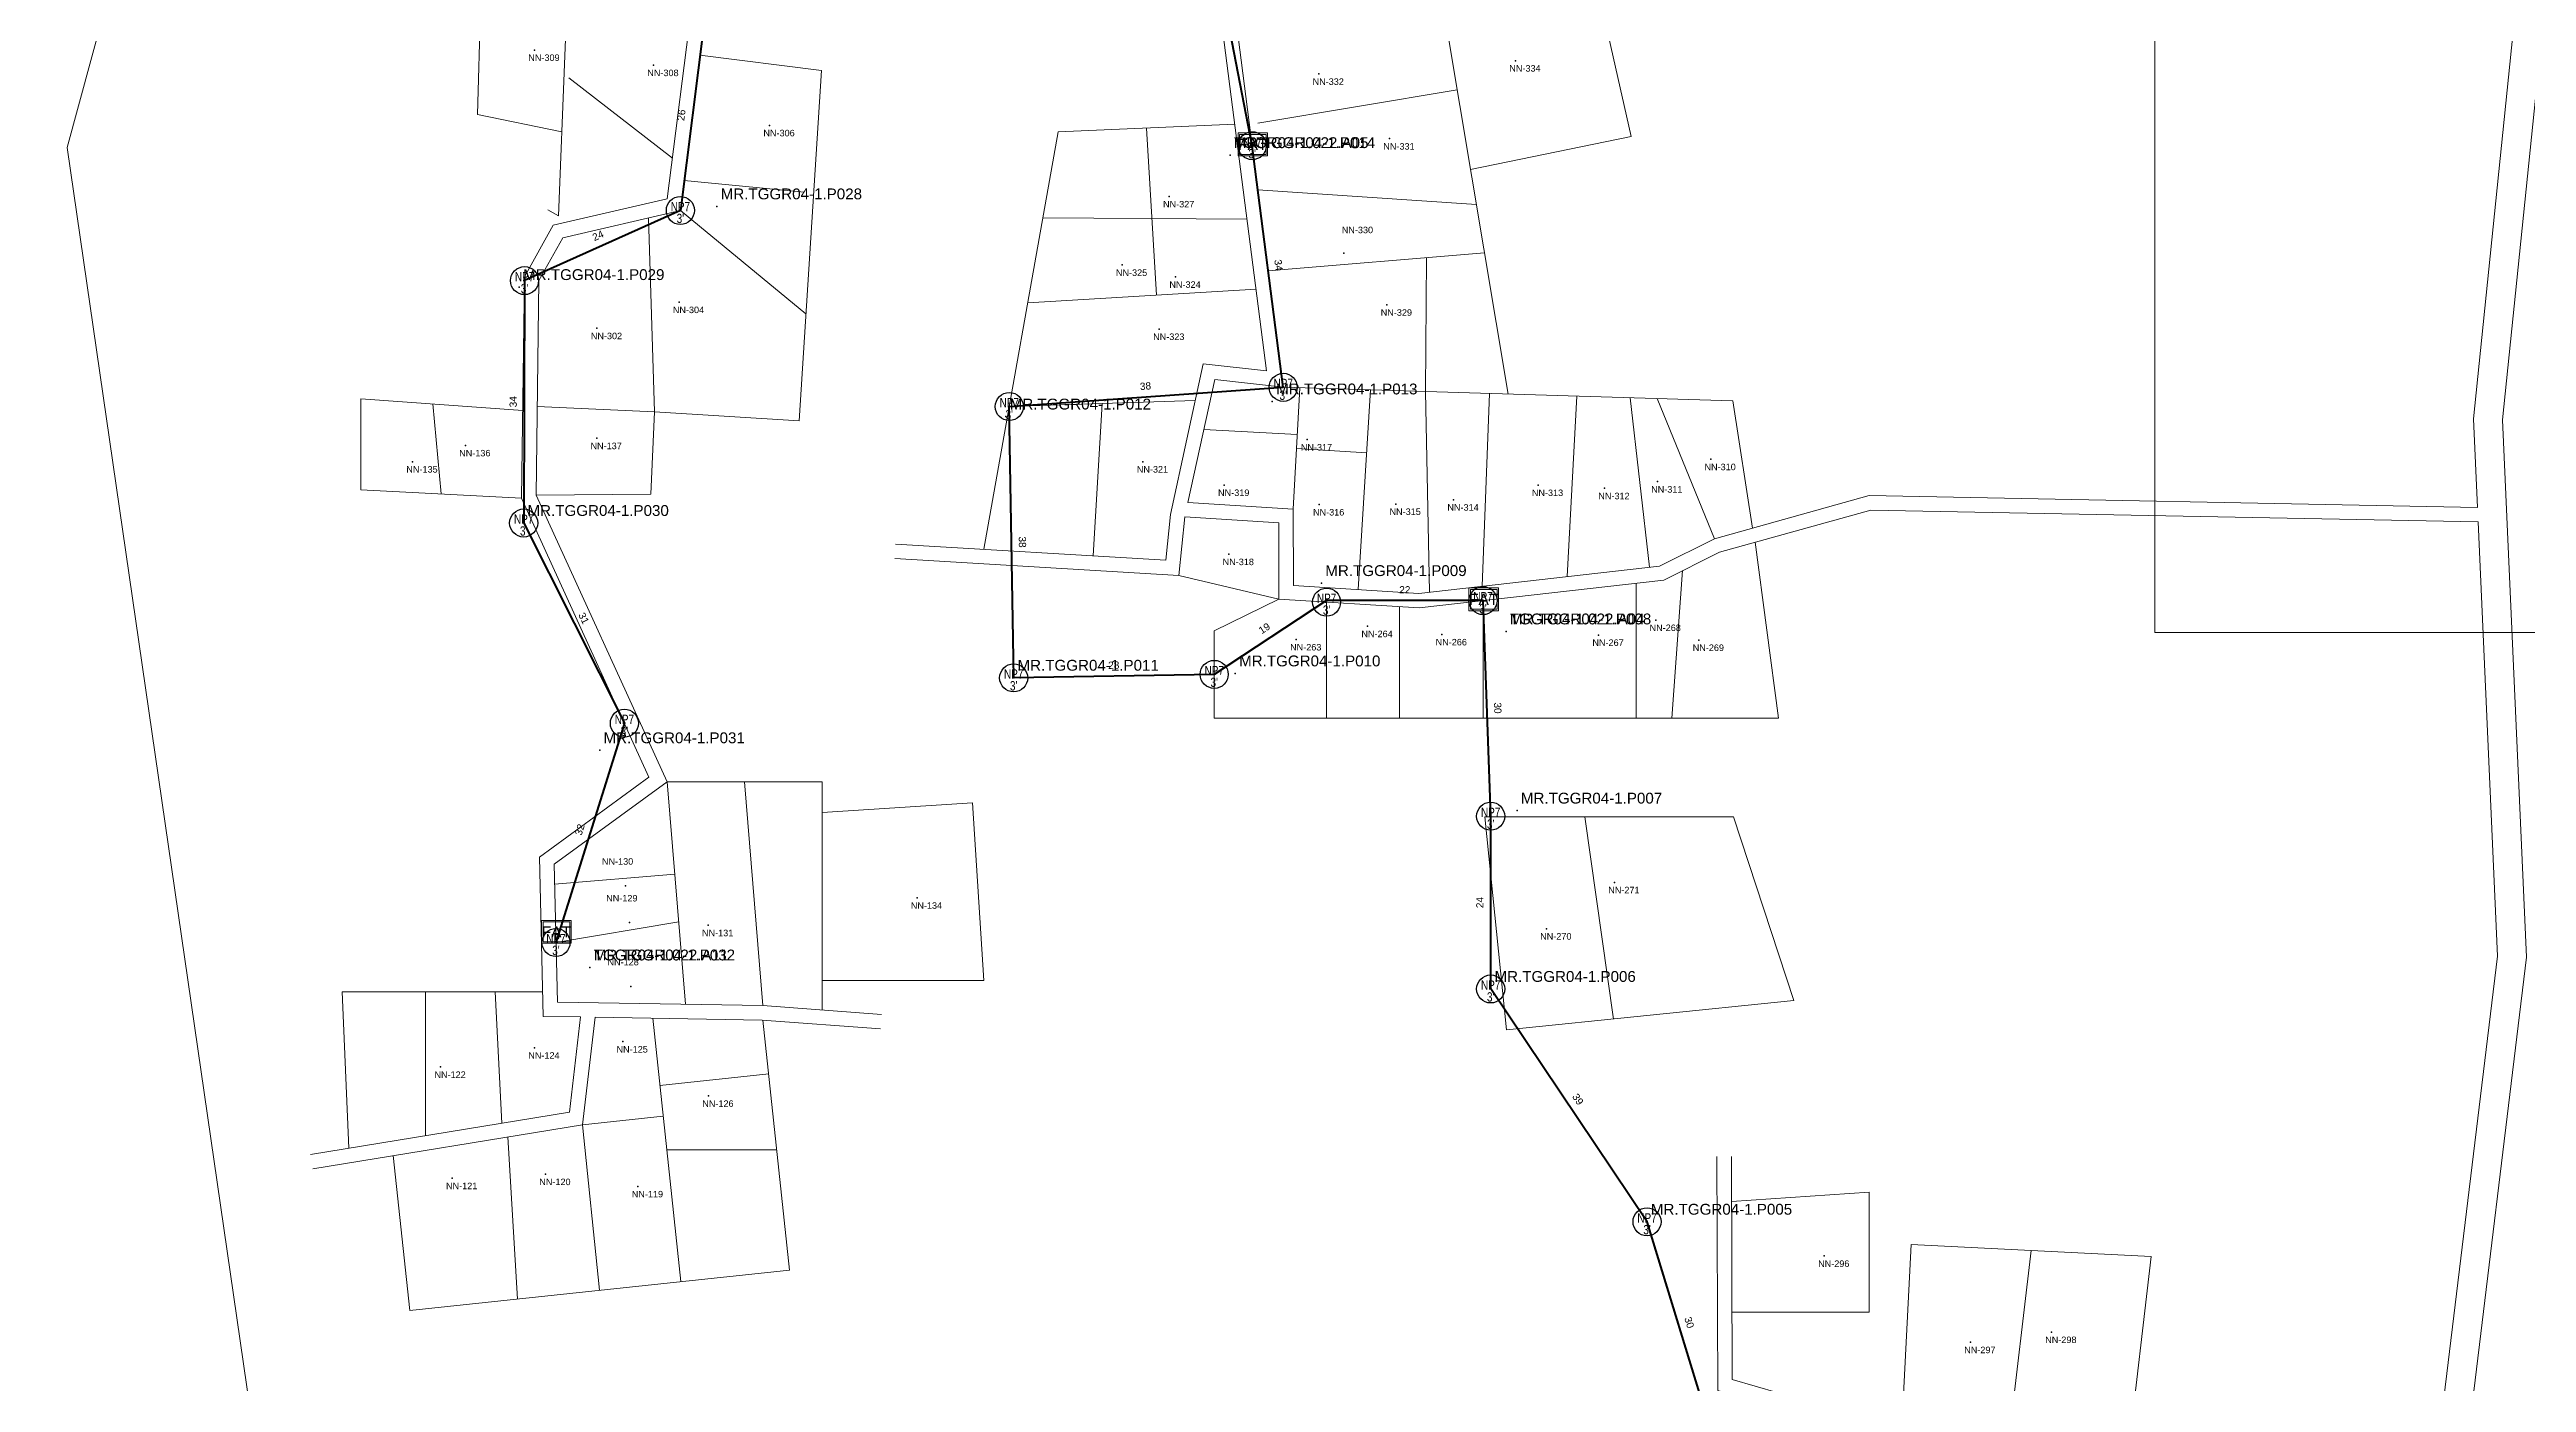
# Model space of a CAD drawing. Header units: metres. Extents: x -2567 to -1147, y 1126 to 2045.
# Drawn here: x -1666.9 to -1324.1, y 1664.7 to 1849.2 of the extents above; entities that cross this region are included whole.
import ezdxf
from ezdxf.enums import TextEntityAlignment as Align

# ---------------------------------------------------------------- set-up
doc = ezdxf.new("R2010")
doc.units = ezdxf.units.M
for name, color, linetype, lineweight in [('BASIC MAP', 7, 'Continuous', 9), ('BOUNDARY FDT 1', 1, 'Continuous', 18), ('FAT', 40, 'Continuous', 9), ('FO 36 CORE', 6, 'Continuous', 50), ('HOME', 7, 'Continuous', 9)]:
    doc.layers.add(name, color=color, linetype=linetype, lineweight=lineweight)
for name, color, linetype in [('BASIC MAP_PT', 7, 'Continuous'), ('FAT CODE', 7, 'Continuous'), ('Home Number RW 01 FDT 1', 6, 'Continuous'), ('Label', 130, 'Continuous'), ('NEW POLE 7m (3 inches) FDT 1', 4, 'Continuous')]:
    doc.layers.add(name, color=color, linetype=linetype)
doc.styles.get("Standard").update_dxf_attribs({"font": 'arial.ttf'})
doc.styles.add('Title Block 3', font='dgn003.shx')

# ---------------------------------------------------------------- blocks, each defined once
blk = doc.blocks.new('*U68')
at = {"color": 0, "linetype": 'ByBlock', "lineweight": -2}
blk.add_circle((0, 0), 2.24, dxfattribs=at)
at = {"color": 0, "linetype": 'ByBlock', "lineweight": -2, "style": 'Title Block 3', "width": 0.799091}
for s, p in [('NP7', (0, 0.62)), ("3'", (0, -1.27))]:
    blk.add_text(s, height=1.488, dxfattribs=at).set_placement(p, align=Align.MIDDLE_CENTER)

msp = doc.modelspace()

# ---------------------------------------------------------------- linework, layer by layer
at = {"layer": 'BASIC MAP', "lineweight": 0}
for points in [[(-1666.91, 2032.16), (-1654.65, 1984.32), (-1598.65, 1962.27), (-1588.32, 1981.11), (-1548.45, 1976.18), (-1539.9, 1969.99), (-1531.95, 1966.56), (-1549.11, 1926.76), (-1568.41, 1924.11), (-1579.09, 1882.14), (-1581.86, 1868.83), (-1577.9, 1856.44), (-1581.41, 1828.57), (-1597.2, 1824.89), (-1601.17, 1817.76), (-1601.58, 1787.1), (-1583.95, 1748.52), (-1599.1, 1737.44), (-1598.59, 1715.4), (-1593.41, 1715.32), (-1594.96, 1702.12), (-1630.79, 1696.28)], [(-1146.68, 1985.05), (-1207.61, 1976.12), (-1286.83, 1969.03), (-1302.07, 1948.23), (-1317.96, 1890.19), (-1327.42, 1797.98), (-1324.07, 1723.59), (-1332.52, 1654.04), (-1337.88, 1616.11), (-1339.41, 1612.91), (-1321.31, 1606.85), (-1319.57, 1606.17)], [(-1321.91, 1890.93), (-1331.43, 1798.09), (-1330.88, 1785.85), (-1330.88, 1785.85), (-1415.08, 1787.47), (-1436.49, 1781.51), (-1444.08, 1777.73), (-1477.41, 1773.94), (-1494.76, 1775.02), (-1494.78, 1785.58), (-1509.35, 1786.52), (-1505.65, 1803.54), (-1496.16, 1802.46), (-1504.77, 1869.35), (-1448.74, 1873.73)], [(-1549.82, 1780.77), (-1512.39, 1778.54), (-1511.76, 1784.86), (-1507.22, 1805.73), (-1498.47, 1804.73), (-1506.76, 1869.2)], [(-1575.86, 1856.63), (-1579.6, 1826.94), (-1595.88, 1823.14), (-1599.18, 1817.23), (-1599.57, 1787.53), (-1581.45, 1747.86), (-1597.08, 1736.44), (-1596.63, 1717.37), (-1568.18, 1716.89), (-1551.75, 1715.64)], [(-1549.94, 1778.78), (-1510.59, 1776.43), (-1509.78, 1784.55), (-1496.77, 1783.71), (-1496.75, 1773.14), (-1477.36, 1771.93), (-1443.5, 1775.78), (-1435.77, 1779.64), (-1414.83, 1785.46), (-1330.79, 1783.85), (-1328.09, 1723.74), (-1336.49, 1654.56), (-1337.15, 1649.87), (-1411.76, 1658.67), (-1434.03, 1665.14), (-1434.14, 1696.02)], [(-1551.9, 1713.65), (-1568.27, 1714.89), (-1591.4, 1715.28), (-1593.15, 1700.39), (-1630.47, 1694.3)], [(-1436.14, 1696.01), (-1436.02, 1663.63), (-1412.16, 1656.71), (-1337.43, 1647.89), (-1341.76, 1617.28), (-1343.67, 1613.27), (-1362.36, 1621.53), (-1391.81, 1623.36), (-1413.7, 1621.15), (-1414.79, 1628.43), (-1439.68, 1629.94)]]:
    msp.add_lwpolyline(points, dxfattribs=at)
at = {"layer": 'BASIC MAP_PT'}
for p in [(-1599.79, 1849.14), (-1583.32, 1847.04), (-1491.24, 1845.83), (-1464.01, 1847.67), (-1567.25, 1838.72), (-1503.52, 1834.59), (-1503.52, 1834.59), (-1481.45, 1836.88), (-1574.55, 1827.5), (-1511.94, 1828.88), (-1487.76, 1821.04), (-1518.46, 1819.4), (-1511.06, 1817.74), (-1601.9, 1816.33), (-1579.79, 1814.24), (-1481.82, 1813.88), (-1591.15, 1810.63), (-1513.31, 1810.52), (-1497.67, 1800.5), (-1534.55, 1798.41), (-1609.36, 1794.42), (-1591.18, 1795.41), (-1492.87, 1795.23), (-1616.67, 1792.17), (-1515.58, 1792.17), (-1437, 1792.5), (-1504.32, 1788.94), (-1491.19, 1786.23), (-1480.59, 1786.31), (-1472.58, 1786.9), (-1460.89, 1788.93), (-1451.69, 1788.49), (-1444.38, 1789.41), (-1601.29, 1783.68), (-1503.69, 1779.36), (-1490.87, 1775.36), (-1484.49, 1769.4), (-1444.61, 1770.24), (-1494.35, 1767.55), (-1474.21, 1768.25), (-1465.32, 1768.67), (-1465.32, 1768.67), (-1452.52, 1768.18), (-1438.63, 1767.48), (-1533.47, 1762.25), (-1502.8, 1762.86), (-1590.77, 1752.22), (-1463.8, 1743.87), (-1587.21, 1733.46), (-1546.85, 1731.8), (-1450.32, 1733.94), (-1586.62, 1728.37), (-1575.75, 1728.01), (-1459.74, 1727.53), (-1592.12, 1722.16), (-1592.12, 1722.16), (-1586.44, 1719.53), (-1467.45, 1719.19), (-1599.79, 1711.06), (-1587.58, 1711.9), (-1612.78, 1708.4), (-1575.71, 1704.39), (-1611.18, 1693), (-1598.27, 1693.55), (-1585.47, 1691.85), (-1445.81, 1686.97), (-1421.27, 1682.24), (-1401.05, 1670.3), (-1389.85, 1671.7)]:
    msp.add_point(p, dxfattribs=at)
at = {"layer": 'BOUNDARY FDT 1'}
msp.add_lwpolyline([(-1607.48, 2045.17), (-1664.47, 1835.63), (-1636.46, 1642.5), (-1482.75, 1466.23), (-1306, 1466.23), (-1288.59, 1768.54), (-1375.53, 1768.54), (-1375.53, 2021.82), (-1607.48, 2045.17)], dxfattribs=at)
at = {"layer": 'FAT', "transparency": 16777216, "flags": 128}
for points in [[(-1502.42, 1834.5), (-1498.33, 1834.5), (-1498.33, 1837.67), (-1502.42, 1837.67)], [(-1502.22, 1834.7), (-1498.53, 1834.7), (-1498.53, 1837.47), (-1502.22, 1837.47)], [(-1470.46, 1771.54), (-1466.37, 1771.54), (-1466.37, 1774.7), (-1470.46, 1774.7)], [(-1470.26, 1771.74), (-1466.57, 1771.74), (-1466.57, 1774.5), (-1470.26, 1774.5)], [(-1598.81, 1725.51), (-1594.72, 1725.51), (-1594.72, 1728.67), (-1598.81, 1728.67)], [(-1598.61, 1725.71), (-1594.92, 1725.71), (-1594.92, 1728.47), (-1598.61, 1728.47)]]:
    msp.add_lwpolyline(points, close=True, dxfattribs=at)
at = {"layer": 'FO 36 CORE'}
for points in [[(-1436.99, 1658.18), (-1445.81, 1686.97), (-1467.45, 1719.19), (-1467.45, 1743.1), (-1468.51, 1772.94), (-1490.16, 1772.94), (-1505.71, 1762.73), (-1533.47, 1762.25), (-1534.08, 1799.8), (-1496.16, 1802.46), (-1500.46, 1835.9), (-1506.5, 1867.17)], [(-1576.33, 1852.94), (-1579.6, 1826.94), (-1601.17, 1817.23), (-1601.29, 1783.68), (-1587.35, 1755.97), (-1596.82, 1725.62)]]:
    msp.add_lwpolyline(points, dxfattribs=at)
at = {"layer": 'HOME', "lineweight": 0}
for points in [[(-1470.25, 1832.63), (-1447.99, 1837.17), (-1456.14, 1873.15)], [(-1597.94, 1827.02), (-1596.47, 1826.2), (-1594.72, 1870.55), (-1580.31, 1870.55)], [(-1476.75, 1871.54), (-1465.04, 1801.52)], [(-1595.35, 1854.64), (-1595.35, 1854.64), (-1607.27, 1854.97), (-1607.68, 1840.21), (-1596.01, 1837.84)], [(-1583.16, 1799.08), (-1563.16, 1797.8), (-1560.07, 1846.33), (-1576.89, 1848.45)], [(-1595.06, 1845.31), (-1580.71, 1834.18)], [(-1499.67, 1839.02), (-1472.08, 1843.63)], [(-1502.86, 1838.88), (-1502.86, 1838.88), (-1527.32, 1837.8), (-1537.59, 1780.04)], [(-1515.09, 1838.34), (-1513.69, 1815.23)], [(-1579.08, 1831.1), (-1562.46, 1829.48)], [(-1499.68, 1829.79), (-1469.43, 1827.78)], [(-1584.03, 1825.91), (-1583.16, 1799.08)], [(-1579.6, 1826.94), (-1562.22, 1812.62)], [(-1529.44, 1825.91), (-1501.17, 1825.72)], [(-1498.24, 1818.58), (-1468.31, 1821.08)], [(-1476.34, 1820.41), (-1476.45, 1801.86)], [(-1531.53, 1814.14), (-1499.93, 1816.06)], [(-1601.42, 1799.27), (-1601.42, 1799.27), (-1623.84, 1800.88), (-1623.84, 1788.29), (-1601.58, 1787.1)], [(-1613.88, 1800.16), (-1612.71, 1787.7)], [(-1534.08, 1799.8), (-1508.33, 1800.62)], [(-1521.2, 1800.21), (-1522.46, 1779.14)], [(-1496.16, 1802.46), (-1433.92, 1800.59), (-1431.21, 1782.98)], [(-1493.88, 1802.39), (-1494.78, 1785.58)], [(-1484.06, 1802.09), (-1485.78, 1774.46)], [(-1476.45, 1801.86), (-1475.92, 1774.11)], [(-1467.59, 1801.6), (-1468.64, 1774.93)], [(-1455.52, 1801.23), (-1456.85, 1776.27)], [(-1448.15, 1801.01), (-1445.48, 1777.57)], [(-1444.4, 1800.9), (-1436.49, 1781.51)], [(-1599.41, 1799.82), (-1599.41, 1799.82), (-1583.16, 1799.08), (-1583.68, 1787.69), (-1599.57, 1787.53)], [(-1507.15, 1796.62), (-1494.23, 1795.93)], [(-1494.33, 1793.98), (-1484.6, 1793.38)], [(-1510.59, 1776.43), (-1496.75, 1773.14), (-1505.71, 1768.78), (-1505.71, 1756.68), (-1427.61, 1756.68), (-1430.82, 1781.02)], [(-1440.88, 1777.09), (-1442.36, 1756.68)], [(-1490.16, 1772.73), (-1490.16, 1756.68)], [(-1468.51, 1772.94), (-1468.51, 1756.68)], [(-1447.31, 1775.34), (-1447.31, 1756.68)], [(-1480.07, 1772.1), (-1480.07, 1756.68)], [(-1581.45, 1747.86), (-1559.97, 1747.86), (-1559.97, 1716.27)], [(-1581.45, 1747.86), (-1578.88, 1717.07)], [(-1570.71, 1747.86), (-1568.18, 1716.89)], [(-1559.97, 1743.6), (-1559.97, 1743.6), (-1539.15, 1744.93), (-1537.58, 1720.37), (-1559.97, 1720.37)], [(-1468.28, 1743.02), (-1465.27, 1713.52), (-1425.47, 1717.58), (-1433.82, 1743.02), (-1468.28, 1743.02)], [(-1597.01, 1733.69), (-1580.39, 1735.08)], [(-1596.82, 1725.62), (-1579.83, 1728.46)], [(-1598.66, 1718.81), (-1598.66, 1718.81), (-1626.4, 1718.8), (-1625.5, 1697.14)], [(-1614.9, 1718.8), (-1614.9, 1698.87)], [(-1605.22, 1718.8), (-1604.29, 1700.6)], [(-1619.34, 1696.12), (-1617.06, 1674.7), (-1564.49, 1680.28), (-1568.17, 1714.88)], [(-1583.43, 1715.15), (-1579.56, 1678.68)], [(-1582.44, 1705.83), (-1567.37, 1707.43)], [(-1593.15, 1700.39), (-1581.99, 1701.58)], [(-1603.47, 1698.71), (-1602.15, 1676.28)], [(-1593.15, 1700.39), (-1590.78, 1677.49)], [(-1581.49, 1696.91), (-1566.26, 1696.91)], [(-1434.11, 1689.79), (-1434.11, 1689.79), (-1415.07, 1691.08), (-1415.07, 1674.44), (-1434.06, 1674.44)], [(-1410.53, 1658.53), (-1409.27, 1683.82), (-1376.01, 1682.16), (-1379.23, 1654.84)], [(-1392.64, 1682.99), (-1395.73, 1656.78)]]:
    msp.add_lwpolyline(points, dxfattribs=at)
at = {"layer": 'HOME'}
msp.add_lwpolyline([(-1450.44, 1715.03), (-1454.4, 1743.02)], dxfattribs=at)

# ---------------------------------------------------------------- block references
at = {"layer": 'NEW POLE 7m (3 inches) FDT 1', "xscale": 0.866141732282704, "yscale": 0.866141732282704, "zscale": 0.866141732282704}
for p in [(-1500.46, 1835.9), (-1579.6, 1826.94), (-1601.17, 1817.23), (-1496.16, 1802.46), (-1534.08, 1799.8), (-1601.29, 1783.68), (-1490.16, 1772.73), (-1468.51, 1772.94), (-1533.47, 1762.25), (-1505.71, 1762.73), (-1587.35, 1755.97), (-1467.45, 1743.1), (-1596.82, 1725.62), (-1467.45, 1719.19), (-1445.81, 1686.97)]:
    msp.add_blockref('*U68', p, dxfattribs=at)

# ---------------------------------------------------------------- texts
at = {"layer": 'FAT', "color": 0, "transparency": 16777216, "flags": 2}
for p in [(-1500.38, 1836.09), (-1468.42, 1773.12), (-1596.77, 1727.09)]:
    msp.add_attdef('FAT', text='16', height=1.536, dxfattribs=at).set_placement(p, align=Align.MIDDLE)
at = {"layer": 'FAT CODE'}
for s, p in [('TGGR04-1.022.A05', (-1502.99, 1835.12)), ('TGGR04-1.022.A04', (-1464.79, 1769.2)), ('TGGR04-1.022.A11', (-1591.59, 1722.69))]:
    msp.add_text(s, height=1.5, dxfattribs=at).set_placement(p, align=Align.BOTTOM_LEFT)
at = {"layer": 'Home Number RW 01 FDT 1'}
for s, p in [('NN-309', (-1600.65, 1847.36)), ('NN-308', (-1584.18, 1845.26)), ('NN-332', (-1492.1, 1844.05)), ('NN-334', (-1464.87, 1845.89)), ('NN-306', (-1568.11, 1836.93)), ('NN-331', (-1482.31, 1835.09)), ('NN-327', (-1512.8, 1827.09)), ('NN-330', (-1488.06, 1823.52)), ('NN-325', (-1519.32, 1817.61)), ('NN-324', (-1511.92, 1815.96)), ('NN-304', (-1580.65, 1812.46)), ('NN-329', (-1482.67, 1812.09)), ('NN-302', (-1592, 1808.85)), ('NN-323', (-1514.17, 1808.74)), ('NN-136', (-1610.22, 1792.63)), ('NN-137', (-1592.04, 1793.63)), ('NN-317', (-1493.73, 1793.44)), ('NN-135', (-1617.53, 1790.39)), ('NN-321', (-1516.43, 1790.39)), ('NN-310', (-1437.86, 1790.72)), ('NN-319', (-1505.18, 1787.15)), ('NN-314', (-1473.44, 1785.12)), ('NN-313', (-1461.75, 1787.14)), ('NN-312', (-1452.55, 1786.7)), ('NN-311', (-1445.24, 1787.62)), ('NN-316', (-1492.04, 1784.45)), ('NN-315', (-1481.45, 1784.53)), ('NN-318', (-1504.55, 1777.58)), ('NN-268', (-1445.46, 1768.46)), ('NN-263', (-1495.21, 1765.77)), ('NN-264', (-1485.34, 1767.61)), ('NN-266', (-1475.07, 1766.47)), ('NN-267', (-1453.37, 1766.4)), ('NN-269', (-1439.49, 1765.7)), ('NN-130', (-1590.46, 1736.12)), ('NN-129', (-1589.87, 1731.03)), ('NN-271', (-1451.18, 1732.16)), ('NN-134', (-1547.71, 1730.02)), ('NN-131', (-1576.61, 1726.22)), ('NN-270', (-1460.6, 1725.75)), ('NN-128', (-1589.69, 1722.19)), ('NN-125', (-1588.44, 1710.12)), ('NN-122', (-1613.64, 1706.61)), ('NN-124', (-1600.65, 1709.27)), ('NN-126', (-1576.57, 1702.6)), ('NN-121', (-1612.04, 1691.21)), ('NN-120', (-1599.13, 1691.77)), ('NN-119', (-1586.33, 1690.07)), ('NN-296', (-1422.13, 1680.45)), ('NN-297', (-1401.91, 1668.51)), ('NN-298', (-1390.7, 1669.91))]:
    msp.add_text(s, height=0.9, dxfattribs=at).set_placement(p, align=Align.BOTTOM_LEFT)
at = {"layer": 'Label', "char_height": 1, "attachment_point": 8}
for s, insert, rotation in [('26', (-1578.96, 1840.07), 82.8161), ('24', (-1590.8, 1823), 24.2443), ('34', (-1497.32, 1819.31), 277.3322), ('34', (-1602.23, 1800.46), 89.7977), ('38', (-1515.19, 1802.12), 4.0098), ('38', (-1532.77, 1781.04), 270.9337), ('31', (-1593.43, 1770.27), 296.7001), ('19', (-1498.49, 1768.67), 33.2688), ('28', (-1519.61, 1763.49), 0.9837), ('30', (-1466.98, 1758.06), 272.0177), ('32', (-1593.04, 1741.09), 72.6691), ('24', (-1468.45, 1731.15), 90), ('39', (-1455.8, 1703.64), 303.8873), ('30', (-1440.45, 1672.87), 287.0358)]:
    msp.add_mtext(s, dxfattribs=dict(at, insert=insert, rotation=rotation))
at = {"layer": 'Label', "insert": (-1479.33, 1773.94), "char_height": 1, "attachment_point": 8}
msp.add_mtext('22', dxfattribs=at)
at = {"layer": 'NEW POLE 7m (3 inches) FDT 1'}
for s, p in [('MR.TGGR04-1.P014', (-1502.99, 1835.12)), ('MR.TGGR04-1.P028', (-1574.02, 1828.03)), ('MR.TGGR04-1.P029', (-1601.37, 1816.86)), ('MR.TGGR04-1.P012', (-1534.02, 1798.94)), ('MR.TGGR04-1.P013', (-1497.14, 1801.03)), ('MR.TGGR04-1.P030', (-1600.76, 1784.21)), ('MR.TGGR04-1.P009', (-1490.34, 1775.89)), ('MR.TGGR04-1.P008', (-1464.79, 1769.2)), ('MR.TGGR04-1.P011', (-1532.94, 1762.79)), ('MR.TGGR04-1.P010', (-1502.27, 1763.39)), ('MR.TGGR04-1.P031', (-1590.24, 1752.75)), ('MR.TGGR04-1.P007', (-1463.27, 1744.4)), ('MR.TGGR04-1.P032', (-1591.59, 1722.69)), ('MR.TGGR04-1.P006', (-1466.92, 1719.72)), ('MR.TGGR04-1.P005', (-1445.28, 1687.5))]:
    msp.add_text(s, height=1.5, dxfattribs=at).set_placement(p, align=Align.BOTTOM_LEFT)

doc.saveas('drawing.dxf')
